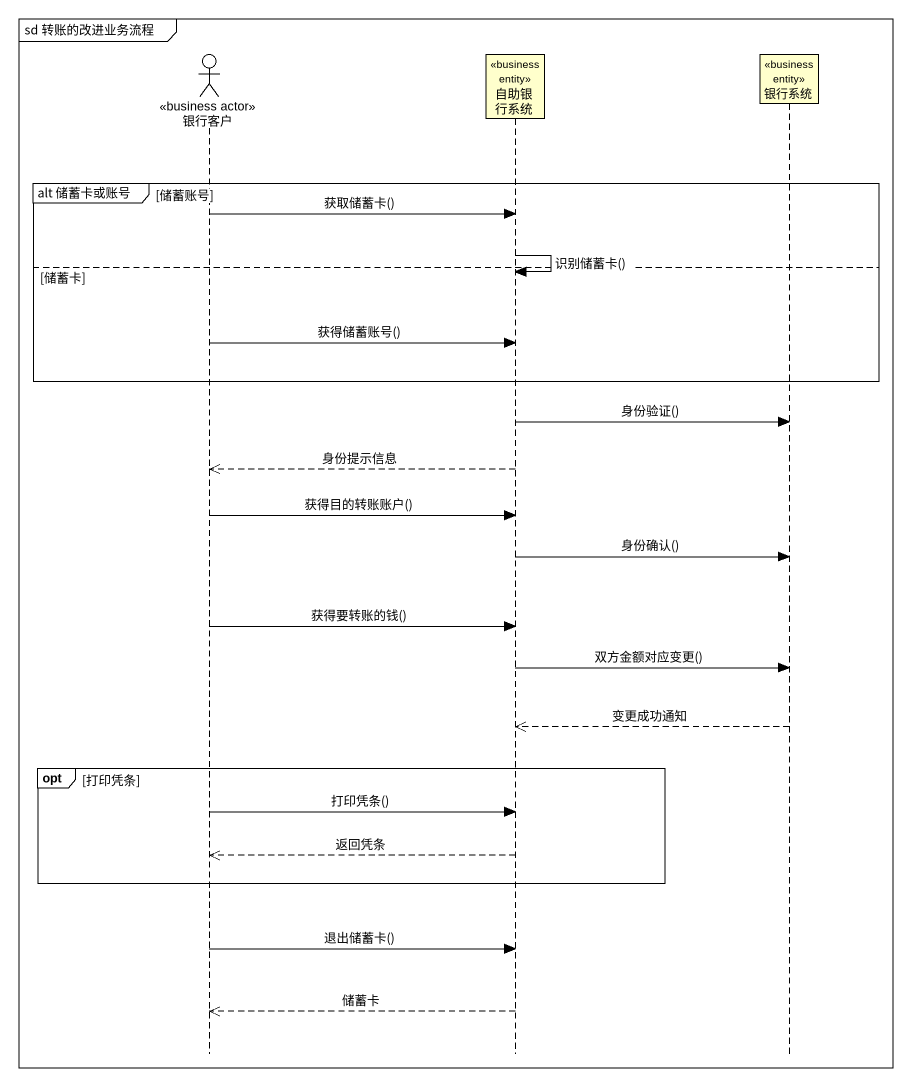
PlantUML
@startuml
mainframe sd 转账的改进业务流程
hide footbox
actor 银行客户 <<business actor>>
participant 自助银行系统 <<business entity>>
participant 银行系统 <<business entity>>

group alt 储蓄卡或账号 [储蓄账号]
  银行客户 -> 自助银行系统 : 获取储蓄卡()
  自助银行系统 -> 自助银行系统 : 识别储蓄卡()
else 储蓄卡
  银行客户 -> 自助银行系统 : 获得储蓄账号()
end
自助银行系统 -> 银行系统 : 身份验证()
自助银行系统 -->> 银行客户 : 身份提示信息
银行客户 -> 自助银行系统 : 获得目的转账账户()
自助银行系统 -> 银行系统 : 身份确认()
银行客户 -> 自助银行系统 : 获得要转账的钱()
自助银行系统 -> 银行系统 : 双方金额对应变更()
银行系统 -->> 自助银行系统 : 变更成功通知
opt 打印凭条
  银行客户 -> 自助银行系统 : 打印凭条()
  自助银行系统 -->> 银行客户 : 返回凭条
end
银行客户 -> 自助银行系统 : 退出储蓄卡()
自助银行系统 -->> 银行客户 : 储蓄卡
@enduml
